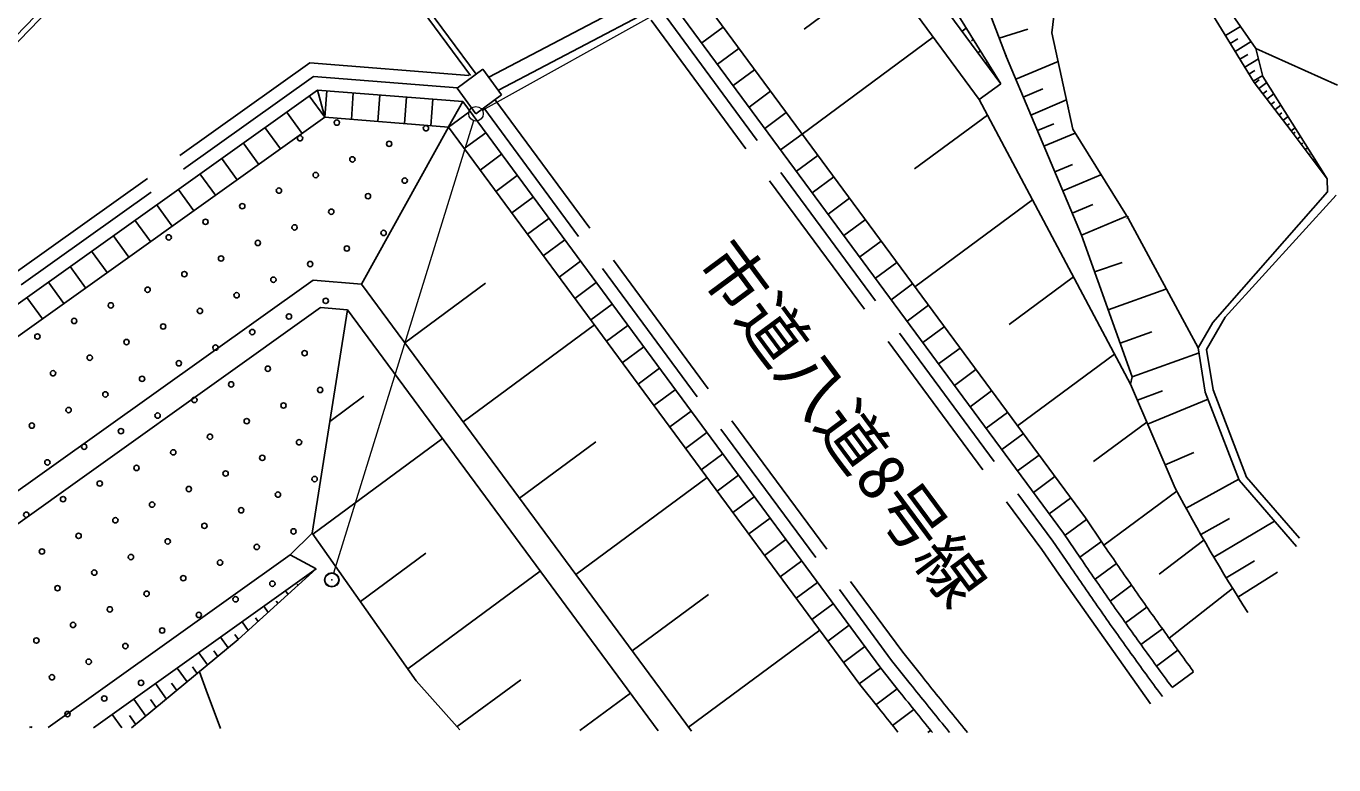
# Model space of a CAD drawing. Units: millimetres, scale not verified. Extents: x 40000 to 1524826, y -775750 to 416142.
# Drawn here: x 500010 to 549164, y 206212 to 233968 of the extents above; entities that cross this region are included whole.
import ezdxf
from ezdxf.enums import TextEntityAlignment as Align

# ---------------------------------------------------------------- set-up
doc = ezdxf.new("R2010")
doc.units = ezdxf.units.MM
doc.header["$LTSCALE"] = 1000
doc.header["$PDMODE"] = 32
doc.header["$PDSIZE"] = 500
doc.linetypes.add('DASHED', pattern=[7.5, 6, -1.5])
doc.layers.add('M-BGD', color=7, linetype='Continuous', lineweight=25)
doc.layers.add('M-BMK-ROW', color=30, linetype='Continuous', lineweight=13)
doc.styles.add('ＭＳ ゴシック', font='')
doc.styles.get('ＭＳ ゴシック').set_extended_font_data('MS Gothic')

msp = doc.modelspace()

# ---------------------------------------------------------------- linework, layer by layer
at = {"layer": 'M-BGD'}
for p, q in [((532793, 238030), (536641, 231807)), ((542881, 237946), (546237, 233127)), ((531151, 237561), (535837, 231213)), ((532177, 237854), (536641, 231807)), ((535041, 237569), (536855, 232801)), ((532250, 236072), (529255, 233860)), ((523822, 235483), (539008, 214911)), ((524848, 235776), (539824, 215490)), ((538802, 235673), (538563, 233721)), ((517398, 232046), (522709, 234829)), ((517759, 231558), (523069, 234341)), ((525402, 233342), (526207, 233936)), ((529176, 229914), (534108, 233555)), ((535188, 233776), (535350, 233896)), ((536582, 233519), (537656, 233850)), ((538563, 233721), (538549, 233726)), ((538577, 233770), (538563, 233776)), ((538563, 233721), (539356, 230094)), ((545091, 233618), (545656, 233961)), ((545272, 233319), (545561, 233495)), ((525996, 232538), (526800, 233132)), ((535613, 233469), (535549, 233422)), ((535781, 232972), (535877, 233042)), ((545453, 233021), (546056, 233387)), ((546237, 233127), (546223, 233133)), ((546237, 233127), (546501, 232078)), ((546237, 233127), (549301, 231750)), ((536141, 232616), (536110, 232593)), ((536855, 232801), (536841, 232807)), ((536869, 232851), (536855, 232857)), ((536855, 232801), (539683, 226109)), ((537206, 231971), (538798, 232644)), ((545634, 232722), (545935, 232905)), ((545815, 232423), (546337, 232740)), ((516206, 231641), (517172, 232353)), ((517172, 232353), (517884, 231388)), ((526590, 231734), (527394, 232327)), ((536375, 232167), (536405, 232189)), ((545974, 232163), (546199, 232300)), ((546132, 231902), (546491, 232119)), ((546501, 232078), (548916, 228231)), ((510956, 231569), (489878, 216537)), ((510956, 231569), (516419, 231133)), ((510956, 231569), (511239, 230543)), ((511239, 230543), (511311, 231541)), ((516919, 230675), (516206, 231641)), ((527184, 230929), (527988, 231523)), ((535837, 231213), (536641, 231807)), ((537490, 231300), (538223, 231610)), ((546186, 231819), (546363, 231954)), ((546339, 231620), (546642, 231853)), ((546491, 231422), (546647, 231541)), ((510651, 231352), (511239, 230543)), ((512236, 230464), (512308, 231461)), ((513233, 230384), (513305, 231381)), ((514230, 230305), (514301, 231302)), ((515227, 230225), (515298, 231222)), ((515891, 230179), (516419, 231133)), ((516419, 231133), (532138, 209840)), ((517884, 231388), (516919, 230675)), ((535837, 231213), (541522, 220512)), ((537773, 230629), (539115, 231196)), ((546643, 231223), (546909, 231428)), ((546795, 231025), (546930, 231129)), ((511239, 230543), (490547, 215786)), ((509800, 230745), (510389, 229936)), ((511239, 230543), (515885, 230172)), ((515887, 230171), (516690, 230766)), ((527778, 230125), (528582, 230719)), ((536147, 230629), (533405, 228605)), ((539192, 230842), (539179, 230848)), ((539206, 230892), (539192, 230898)), ((546947, 230826), (547176, 231002)), ((547099, 230628), (547214, 230716)), ((547251, 230429), (547443, 230577)), ((508986, 230164), (509574, 229356)), ((515887, 230171), (512621, 224273)), ((515885, 230172), (531345, 209231)), ((538021, 230042), (538637, 230302)), ((539356, 230094), (541429, 226758)), ((547403, 230231), (547498, 230304)), ((547555, 230032), (547710, 230152)), ((508172, 229583), (508760, 228775)), ((516480, 229366), (517284, 229961)), ((528371, 229320), (529176, 229914)), ((538269, 229455), (539443, 229951)), ((547635, 229927), (547716, 229987)), ((547786, 229727), (547915, 229825)), ((547936, 229528), (547998, 229574)), ((517074, 228562), (517878, 229157)), ((528965, 228516), (529770, 229110)), ((548087, 229328), (548182, 229400)), ((548238, 229129), (548280, 229161)), ((507357, 229003), (507946, 228195)), ((538678, 228488), (539336, 228766)), ((548388, 228929), (548449, 228975)), ((548539, 228730), (548563, 228748)), ((506543, 228422), (507132, 227614)), ((517668, 227757), (518472, 228352)), ((529559, 227711), (530364, 228305)), ((538978, 227777), (540400, 228378)), ((548690, 228530), (548716, 228550)), ((548841, 228331), (548845, 228334)), ((548916, 228231), (548932, 227738)), ((505729, 227842), (506318, 227033)), ((548932, 227738), (544619, 222836)), ((549257, 227616), (545078, 223031)), ((504915, 227261), (505504, 226453)), ((518262, 226953), (519066, 227548)), ((530153, 226907), (530957, 227501)), ((533411, 224177), (537838, 227446)), ((539330, 226943), (540103, 227269)), ((504101, 226680), (504690, 225872)), ((518856, 226149), (519660, 226743)), ((530747, 226102), (531551, 226696)), ((539683, 226109), (541351, 226814)), ((541393, 226745), (541379, 226750)), ((541407, 226795), (541393, 226801)), ((541429, 226758), (541415, 226764)), ((541443, 226808), (541429, 226814)), ((541429, 226758), (544067, 221878)), ((539683, 226109), (541587, 220797)), ((503287, 226100), (503876, 225291)), ((519450, 225344), (520254, 225939)), ((531341, 225298), (532145, 225892)), ((502473, 225519), (503061, 224711)), ((520044, 224540), (520847, 225134)), ((501659, 224939), (502247, 224130)), ((531935, 224493), (532739, 225087)), ((540173, 224740), (541203, 225083)), ((510794, 224419), (493713, 212237)), ((500844, 224358), (501433, 223550)), ((510794, 224419), (512621, 224273)), ((512621, 224273), (525017, 207481)), ((514243, 222075), (517280, 224317)), ((520637, 223735), (521441, 224330)), ((532528, 223689), (533333, 224283)), ((539381, 224543), (536959, 222755)), ((500030, 223777), (500619, 222969)), ((540687, 223306), (542855, 224083)), ((511078, 223393), (494382, 211486)), ((510760, 214916), (512087, 223313)), ((511078, 223393), (512087, 223313)), ((512087, 223313), (523769, 207488)), ((521231, 222931), (522035, 223526)), ((533122, 222885), (533927, 223478)), ((521372, 222740), (516440, 219099)), ((521825, 222126), (522629, 222721)), ((533716, 222080), (534521, 222674)), ((544619, 222836), (544067, 221878)), ((545078, 223031), (544380, 221820)), ((541137, 222051), (542321, 222476)), ((522419, 221322), (523223, 221917)), ((534310, 221276), (535114, 221869)), ((541587, 220797), (544096, 221696)), ((544067, 221878), (544332, 220220)), ((544380, 221820), (544623, 220298)), ((537273, 218945), (540923, 221640)), ((523013, 220517), (523817, 221112)), ((534904, 220471), (535708, 221065)), ((541587, 220797), (541522, 220514)), ((523607, 219713), (524411, 220308)), ((535498, 219667), (536302, 220261)), ((541522, 220512), (543201, 216607)), ((541782, 219909), (542725, 220263)), ((544332, 220220), (545601, 216912)), ((544623, 220298), (545882, 217019)), ((511423, 219115), (512707, 220062)), ((542166, 219016), (544436, 219947)), ((524201, 218908), (525004, 219503)), ((536092, 218862), (536896, 219456)), ((542133, 219092), (540133, 217615)), ((515659, 218473), (510788, 214877)), ((518558, 216231), (521426, 218348)), ((524795, 218104), (525598, 218699)), ((536685, 218058), (537490, 218652)), ((525388, 217300), (526192, 217894)), ((537279, 217253), (538084, 217847)), ((542826, 217479), (543901, 217952)), ((525607, 217003), (520675, 213362)), ((525982, 216495), (526786, 217090)), ((537873, 216449), (538678, 217043)), ((543616, 215852), (545589, 216943)), ((545601, 216912), (547755, 214414)), ((547876, 214727), (545882, 217019)), ((526576, 215691), (527380, 216285)), ((540522, 214467), (543262, 216493)), ((538467, 215644), (539271, 216238)), ((527170, 214886), (527974, 215481)), ((539061, 214840), (539865, 215434)), ((539824, 215490), (540469, 214544)), ((544162, 214865), (545247, 215465)), ((544656, 214020), (546928, 215373)), ((509936, 214105), (510760, 214916)), ((510760, 214916), (514671, 209374)), ((539008, 214911), (539643, 213981)), ((527764, 214082), (528568, 214677)), ((538606, 214614), (539241, 213684)), ((539622, 214011), (540427, 214606)), ((544281, 214649), (542603, 213371)), ((509936, 214105), (500838, 207616)), ((509936, 214105), (510911, 213571)), ((512572, 212348), (515034, 214166)), ((528358, 213277), (529161, 213872)), ((538188, 214305), (538822, 213375)), ((545112, 213242), (546187, 213878)), ((510911, 213571), (502547, 207607)), ((510571, 213329), (510599, 213289)), ((519334, 213495), (514356, 209820)), ((540187, 213186), (540992, 213780)), ((545561, 212518), (547045, 213451)), ((510226, 212952), (510195, 212995)), ((528952, 212473), (529755, 213068)), ((540758, 212364), (541562, 212958)), ((542973, 210971), (545359, 212839)), ((509479, 212276), (509414, 212367)), ((509757, 212748), (509853, 212614)), ((522792, 210494), (525661, 212612)), ((508942, 212168), (509106, 211938)), ((529545, 211668), (530349, 212263)), ((541333, 211546), (542138, 212140)), ((508128, 211587), (508360, 211263)), ((508733, 211601), (508634, 211739)), ((530139, 210864), (530943, 211459)), ((507314, 211007), (507601, 210605)), ((507987, 210925), (507857, 211107)), ((529842, 211267), (524910, 207626)), ((541914, 210732), (542719, 211326)), ((506500, 210426), (506829, 209965)), ((507215, 210285), (507061, 210501)), ((530733, 210059), (531537, 210654)), ((532959, 210445), (533661, 209565)), ((542500, 209922), (543305, 210516)), ((506443, 209645), (506268, 209890)), ((532541, 210137), (533243, 209256)), ((505686, 209846), (506057, 209325)), ((516214, 207646), (518606, 209411)), ((531326, 209254), (532130, 209849)), ((532138, 209840), (532841, 208959)), ((533661, 209565), (533740, 209466)), ((533740, 209466), (533819, 209367)), ((543091, 209115), (543895, 209709)), ((504872, 209265), (505285, 208685)), ((505671, 209005), (505475, 209280)), ((514671, 209374), (516317, 207530)), ((522723, 208905), (520826, 207504)), ((531345, 209231), (532059, 208336)), ((531950, 208472), (532754, 209067)), ((533819, 209367), (533898, 209268)), ((533898, 209268), (533978, 209169)), ((533978, 209169), (534057, 209070)), ((534057, 209070), (534136, 208971)), ((534136, 208971), (534216, 208873)), ((504058, 208684), (504514, 208045)), ((504900, 208365), (504682, 208670)), ((534216, 208873), (534295, 208774)), ((534295, 208774), (534375, 208675)), ((534375, 208675), (534455, 208577)), ((534455, 208577), (534534, 208478)), ((534534, 208478), (534614, 208380)), ((503244, 208104), (503602, 207601)), ((504128, 207725), (503889, 208060)), ((532575, 207691), (533380, 208286)), ((534614, 208380), (534694, 208282)), ((534694, 208282), (534774, 208183)), ((534774, 208183), (534854, 208085)), ((534854, 208085), (534934, 207987)), ((534934, 207987), (535014, 207889)), ((533905, 207431), (534009, 207508)), ((535014, 207889), (535095, 207791)), ((535095, 207791), (535175, 207693)), ((535175, 207693), (535255, 207595)), ((535255, 207595), (535336, 207497)), ((535336, 207497), (535397, 207423))]:
    msp.add_line(p, q, dxfattribs=at)
at = {"layer": 'M-BGD', "linetype": 'DASHED'}
for p, q in [((514849, 234978), (516922, 232169)), ((514688, 234859), (516715, 232112)), ((523924, 234503), (538606, 214614)), ((523501, 234190), (538183, 214301)), ((510672, 232595), (489209, 217288)), ((510672, 232595), (516832, 232103)), ((510814, 232082), (489543, 216912)), ((510814, 232082), (516219, 231650)), ((517633, 231206), (532959, 210445)), ((517214, 230897), (532541, 210137)), ((538822, 213375), (542275, 208504))]:
    msp.add_line(p, q, dxfattribs=at)
at = {"layer": 'M-BGD'}
for points in [[(548916, 228231), (547555, 230032), (546166, 231845), (545042, 233698), (543904, 235556), (542284, 237190)], [(540469, 214543), (540537, 214444), (540605, 214344), (540673, 214245), (540741, 214146), (540809, 214047), (540877, 213948), (540945, 213849), (541013, 213750), (541081, 213651), (541150, 213552), (541218, 213453), (541287, 213354), (541355, 213255), (541424, 213157), (541493, 213058), (541561, 212959), (541630, 212861), (541699, 212762), (541768, 212664), (541838, 212566), (541907, 212467), (541976, 212369), (542045, 212271), (542115, 212172), (542184, 212074), (542254, 211976), (542324, 211878), (542394, 211780), (542463, 211682), (542533, 211584), (542603, 211487), (542673, 211389), (542744, 211291), (542814, 211193), (542884, 211096), (542955, 210998), (543025, 210901), (543096, 210803), (543166, 210706), (543237, 210608), (543308, 210511), (543379, 210414), (543450, 210317), (543521, 210219), (543592, 210122), (543663, 210025), (543734, 209928), (543805, 209831), (543877, 209734), (543885, 209723)], [(539643, 213981), (539711, 213881), (539779, 213781), (539847, 213681), (539916, 213581), (539984, 213481), (540053, 213381), (540121, 213282), (540190, 213182), (540258, 213082), (540327, 212983), (540396, 212883), (540465, 212784), (540534, 212685), (540603, 212585), (540672, 212486), (540742, 212387), (540811, 212288), (540881, 212188), (540950, 212089), (541020, 211990), (541089, 211891), (541159, 211792), (541229, 211694), (541299, 211595), (541369, 211496), (541439, 211397), (541509, 211299), (541579, 211200), (541650, 211101), (541720, 211003), (541790, 210904), (541861, 210806), (541932, 210708), (542002, 210609), (542073, 210511), (542144, 210413), (542215, 210315), (542286, 210217), (542357, 210118), (542428, 210020), (542499, 209923), (542571, 209825), (542642, 209727), (542714, 209629), (542785, 209531), (542857, 209434), (542929, 209336), (543000, 209238), (543072, 209141), (543081, 209129)], [(510911, 213571), (507984, 210922), (503975, 207599)], [(507310, 207580), (506781, 209023), (506528, 209709)], [(532841, 208959), (532920, 208859), (533000, 208760), (533079, 208660), (533159, 208561), (533239, 208461), (533319, 208362), (533399, 208262), (533479, 208163), (533559, 208064), (533639, 207965), (533719, 207866), (533799, 207767), (533880, 207668), (533960, 207569), (534041, 207470), (534073, 207430)], [(533243, 209256), (533322, 209157), (533401, 209057), (533481, 208958), (533560, 208859), (533640, 208760), (533720, 208661), (533799, 208562), (533879, 208463), (533959, 208364), (534039, 208265), (534119, 208166), (534199, 208067), (534279, 207969), (534359, 207870), (534439, 207772), (534520, 207673), (534600, 207575), (534681, 207476), (534722, 207427)], [(532059, 208336), (532138, 208236), (532218, 208136), (532299, 208036), (532379, 207935), (532459, 207835), (532539, 207735), (532620, 207635), (532700, 207535), (532779, 207437)]]:
    msp.add_lwpolyline(points, dxfattribs=at)
at = {"layer": 'M-BGD', "linetype": 'DASHED'}
msp.add_lwpolyline([(539241, 213684), (539309, 213583), (539377, 213483), (539446, 213383), (539514, 213283), (539583, 213183), (539652, 213083), (539721, 212983), (539789, 212883), (539858, 212783), (539927, 212683), (539996, 212583), (540066, 212483), (540135, 212384), (540204, 212284), (540274, 212184), (540343, 212085), (540413, 211985), (540483, 211886), (540552, 211787), (540622, 211687), (540692, 211588), (540762, 211489), (540832, 211389), (540902, 211290), (540972, 211191), (541043, 211092), (541113, 210993), (541184, 210894), (541254, 210795), (541325, 210697), (541395, 210598), (541466, 210499), (541537, 210400), (541608, 210302), (541679, 210203), (541750, 210105), (541821, 210006), (541893, 209908), (541964, 209810), (542035, 209711), (542107, 209613), (542178, 209515), (542250, 209417), (542322, 209319), (542394, 209220), (542465, 209123), (542537, 209025), (542609, 208927), (542682, 208829), (542721, 208775)], dxfattribs=at)
at = {"layer": 'M-BGD'}
for centre in [(511688, 230342), (515036, 230133), (510307, 229756), (513655, 229547), (512274, 228961), (510894, 228375), (514241, 228166), (509513, 227789), (512860, 227580), (508132, 227203), (511480, 226994), (506751, 226617), (505371, 226030), (510099, 226408), (513447, 226199), (508718, 225822), (512066, 225613), (507337, 225236), (510685, 225027), (505957, 224650), (504576, 224064), (509304, 224441), (507923, 223855), (511271, 223646), (503195, 223477), (506543, 223269), (509890, 223060), (501814, 222891), (505162, 222683), (500434, 222305), (503781, 222097), (508510, 222474), (507129, 221888), (510476, 221680), (502400, 221511), (505748, 221302), (509096, 221094), (501020, 220925), (504367, 220716), (502987, 220130), (507715, 220507), (511063, 220299), (506334, 219921), (509682, 219713), (501606, 219544), (504953, 219335), (508301, 219127), (500225, 218958), (503573, 218749), (502192, 218163), (506920, 218541), (510268, 218332), (505539, 217954), (508887, 217746), (500811, 217577), (504159, 217368), (502778, 216782), (507506, 217160), (510854, 216951), (501397, 216196), (506126, 216574), (509473, 216365), (504745, 215988), (508092, 215779), (500016, 215610), (503364, 215402), (501983, 214815), (506712, 215193), (510059, 214984), (500603, 214229), (505331, 214607), (508679, 214398), (503950, 214021), (507298, 213812), (502569, 213435), (501189, 212849), (505917, 213226), (509265, 213018), (504536, 212640), (507884, 212431), (503156, 212054), (506503, 211845), (501775, 211468), (500394, 210882), (505122, 211259), (503742, 210673), (502361, 210087), (500980, 209501), (504328, 209292), (502947, 208706), (501566, 208120)]:
    msp.add_circle(centre, 100, dxfattribs=at)
for centre, radius, start, end in [((928880, -179804), 595946, 139.58393, 139.58393), ((928880, -179804), 599945, 135.1978, 138.92685), ((928880, -179804), 595946, 135.55834, 138.8989), ((928880, -179804), 595746, 135.55834, 138.89749), ((601320, 247390), 65767, 207.90796, 212.62115), ((500185, 207534), 100, 58.9609, 120.3972)]:
    msp.add_arc(centre, radius, start, end, dxfattribs=at)
at = {"layer": 'M-BMK-ROW'}
for p, q in [((517161, 230815), (524020, 234618)), ((511579, 213423), (516839, 230419))]:
    msp.add_line(p, q, dxfattribs=at)
for centre in [(516919, 230675), (511498, 213160)]:
    msp.add_circle(centre, 275, dxfattribs=at)
msp.add_point((511498, 213160), dxfattribs=at)

# ---------------------------------------------------------------- texts
at = {"layer": 'M-BGD', "style": 'ＭＳ ゴシック'}
msp.add_text('市道八道8号線', height=1833, rotation=306.507, dxfattribs=at).set_placement((529522, 218176), align=Align.BOTTOM_CENTER)

doc.saveas('drawing.dxf')
